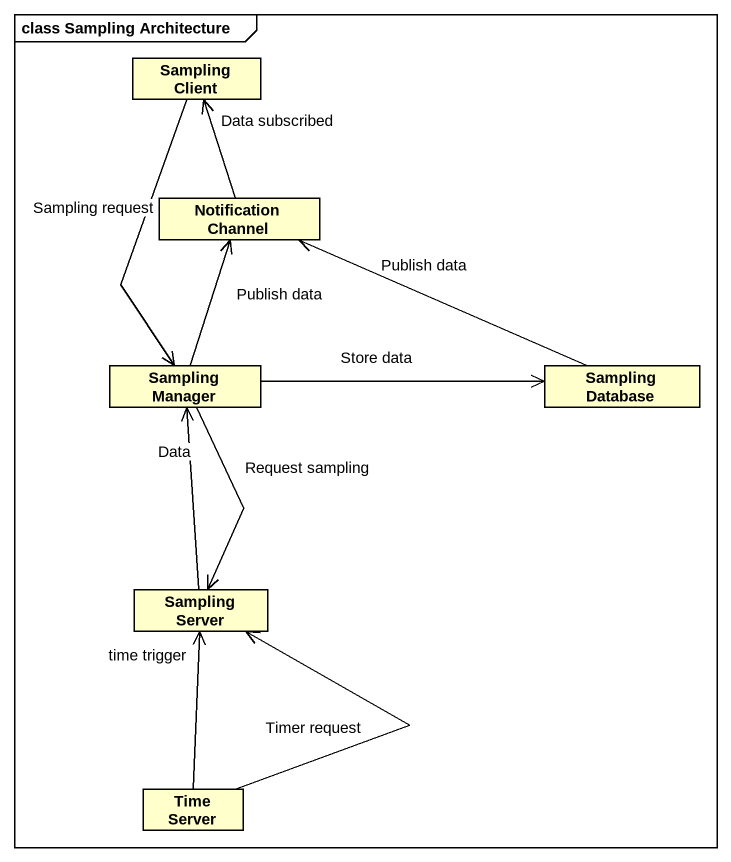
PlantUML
@startuml
mainframe class Sampling Architecture
hide circle
hide empty members
class "Sampling Client" as Sampling_Client #FFFFCC
class "Notification Channel" as Notification_Channel #FFFFCC
class "Sampling Manager" as Sampling_Manager #FFFFCC
class "Sampling Database" as Sampling_Database #FFFFCC
class "Sampling Server" as Sampling_Server #FFFFCC
class "Time Server" as Time_Server #FFFFCC
Sampling_Client --> Sampling_Manager : Sampling request
Notification_Channel -up-> Sampling_Client : Data subscribed
Sampling_Manager -up-> Notification_Channel : Publish data
Sampling_Manager -right-> Sampling_Database : Store data
Sampling_Manager --> Sampling_Server : Request sampling
Sampling_Database -left-> Notification_Channel : Publish data
Sampling_Server -up-> Sampling_Manager : Data
Sampling_Server <-- Time_Server : Timer request
Time_Server -up-> Sampling_Server : time trigger
@enduml
